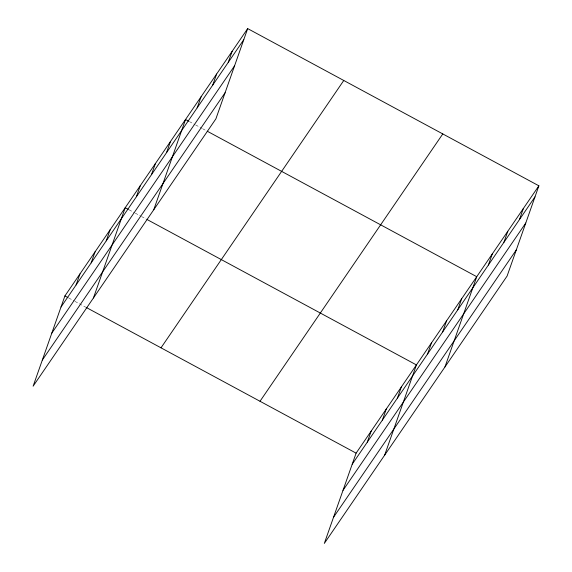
<?xml version="1.0" encoding="UTF-8"?>
<svg xmlns="http://www.w3.org/2000/svg" width="572" height="572" viewBox="0 0 572 572"><rect width="100%" height="100%" fill="white"/><g stroke="black" fill="none" stroke-linecap="round" stroke-linejoin="round"><path stroke-width="0.43" stroke-dasharray="2.86 2.15" d="M189.411 121.586L194.83 124.517M195.61 124.932L201.809 128.278M202.581 128.7L206.456 130.795M129.093 209.81L134.52 212.741M135.292 213.156L140.719 216.087M141.491 216.502L146.146 219.012M68.783 298.033L74.203 300.958M74.982 301.38L85.829 307.236"/><path stroke-width="0.86" d="M247.676 28.6L64.908 295.938L33.119 386.193L215.894 118.854L247.676 28.6L538.881 185.807L507.092 276.062L324.324 543.4L356.106 453.146L538.881 185.807M76.083 284.963L79.987 273.888M91.162 262.905L95.059 251.83M106.242 240.855L110.139 229.772M93.436 297.976L125.218 207.722L128.321 209.395M136.393 196.739L140.297 185.664M151.473 174.682L155.377 163.606M166.552 152.631L170.456 141.549M153.746 209.752L185.535 119.498L188.631 121.171M197.168 107.851L201.072 96.775M212.705 85.128L216.602 74.045M228.242 62.405L232.139 51.323M367.288 442.17L371.185 431.088M382.368 420.113L386.264 409.03M397.44 398.055L401.344 386.979M384.641 455.176L416.423 364.922L146.918 219.433M427.599 353.946L431.502 342.864M442.678 331.889L446.582 320.813M457.757 309.831L461.661 298.756M444.952 366.952L476.733 276.698L207.236 131.21M488.374 265.05L492.27 253.975M503.903 242.328L507.807 231.252M519.44 219.605L523.344 208.53M61.004 307.021L243.772 39.675M51.802 333.147L234.57 65.809M42.321 360.067L225.096 92.728M161.004 347.819L343.772 80.48M260.01 401.265L442.785 133.927M352.209 464.221L534.977 196.882M343.007 490.354L525.775 223.008M333.526 517.274L516.294 249.928M64.908 295.938L68.004 297.612M86.601 307.657L356.106 453.146"/></g></svg>
